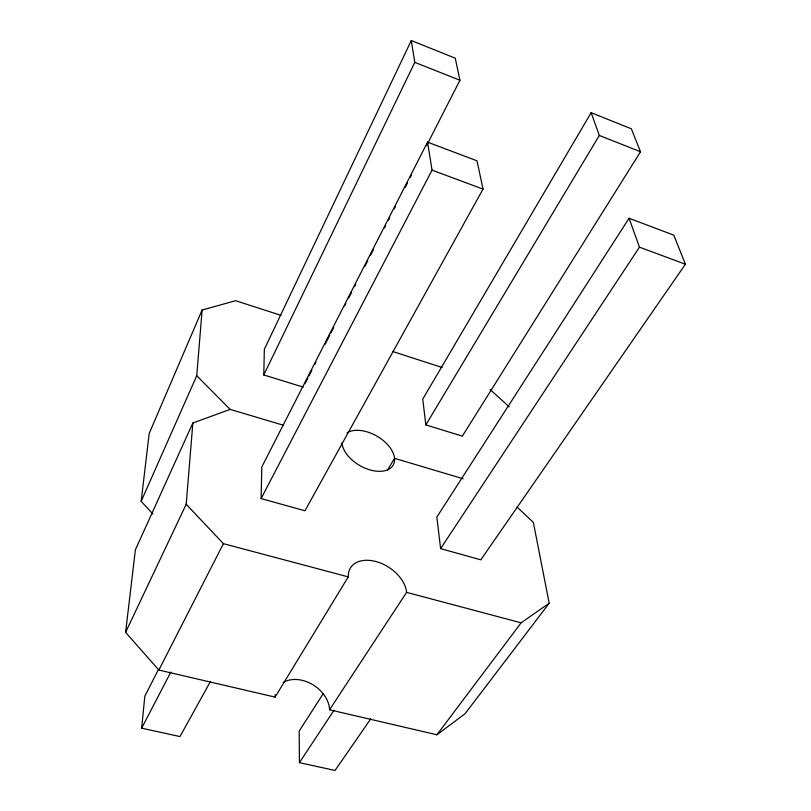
<?xml version="1.0" encoding="UTF-8"?>
<svg xmlns="http://www.w3.org/2000/svg" width="811" height="811" viewBox="0 0 811 811"><rect width="100%" height="100%" fill="white"/><g stroke="black" fill="none" stroke-linecap="round" stroke-linejoin="round"><path stroke-width="1.22" d="M261.122 498.572L261.811 466.954L427.549 142.138L477.02 160.821L483.021 189.085L304.946 510.788L261.122 498.572L432.04 170.158L427.549 142.138M303.213 387.111L263.788 374.966L264.335 349.308L411.289 40.55L455.255 58.179L459.928 80.238L426.515 145.676M517.083 507.068L533.364 522.426L549.189 603.242L521.118 622.818L406.575 592.365A31.974 21.056 32.8 0 0 375.848 561.516A31.974 21.056 32.8 0 0 348.274 576.874L275.081 697.105L158.855 670.048L125.593 632.357L186.195 504.26L192.856 423.007L230.162 409.393L283.1 425.157M152.894 513.961L141.155 501.32L196.738 375.736L202.121 310.045L235.626 300.688L280.941 315.347M210.525 681.352L179.971 736.56L141.641 728.187L144.834 696.183L158.581 669.237M125.593 632.357L135.396 549.787L192.856 423.007M141.155 501.32L149.204 433.449L202.121 310.045M263.788 374.966L414.776 62.356L411.289 40.55M304.946 383.725L307.825 378.088M308.981 375.828L311.86 370.191M314.739 364.544L315.895 362.294M325.11 344.239L329.722 335.217M330.868 332.956L333.757 327.32M344.695 305.879L345.851 303.628M348.73 297.982L351.609 292.345M354.498 286.699L355.644 284.448M364.869 266.393L367.748 260.757M370.627 255.11L373.506 249.474M384.455 228.033L385.61 225.782M388.489 220.136L389.635 217.885M394.247 208.853L395.403 206.602M405.196 187.422L407.497 182.911M410.376 177.264L411.532 175.014M158.855 670.048L223.4 543.674L186.195 504.26M141.641 728.187L170.827 672.086M591.148 112.688L422.744 399.093L425.836 424.903L462.321 436.146L640.508 151.758L631.343 128.807L591.148 112.688L599.319 135.447L640.508 151.758M387.445 470.289L394.531 458.327L463.162 478.764M425.836 424.903L599.319 135.447M323.102 693.871L299.178 731.066L299.421 762.664L335.044 770.45L370.809 718.769M629.072 218.26L436.845 517.073L440.616 548.621L480.811 559.833L685.407 264.224L673.799 235.149L629.072 218.26L639.463 247.162L685.407 264.224M549.189 603.242L465.088 713.71L436.936 734.776L329.55 709.787L406.575 592.365M299.421 762.664L334.041 710.193M440.616 548.621L639.463 247.162M436.936 734.776L521.118 622.818M223.4 543.674L348.274 576.874M393.082 351.629L442.117 367.495M432.04 170.158L483.021 189.085M414.776 62.356L459.928 80.238M490.118 389.452L509.237 406.899M196.738 375.736L230.162 409.393M346.956 432.902A28.669 17.011 29.8 0 1 389.331 446.668A28.669 17.011 29.8 0 1 377.044 471.232A28.669 17.011 29.8 0 1 342.049 442.705M275.081 697.105A29.338 21.785 33.7 0 1 275.253 694.682M283.201 682.517A29.338 21.785 33.7 0 1 312.519 684.514A29.338 21.785 33.7 0 1 329.55 709.787"/></g></svg>
